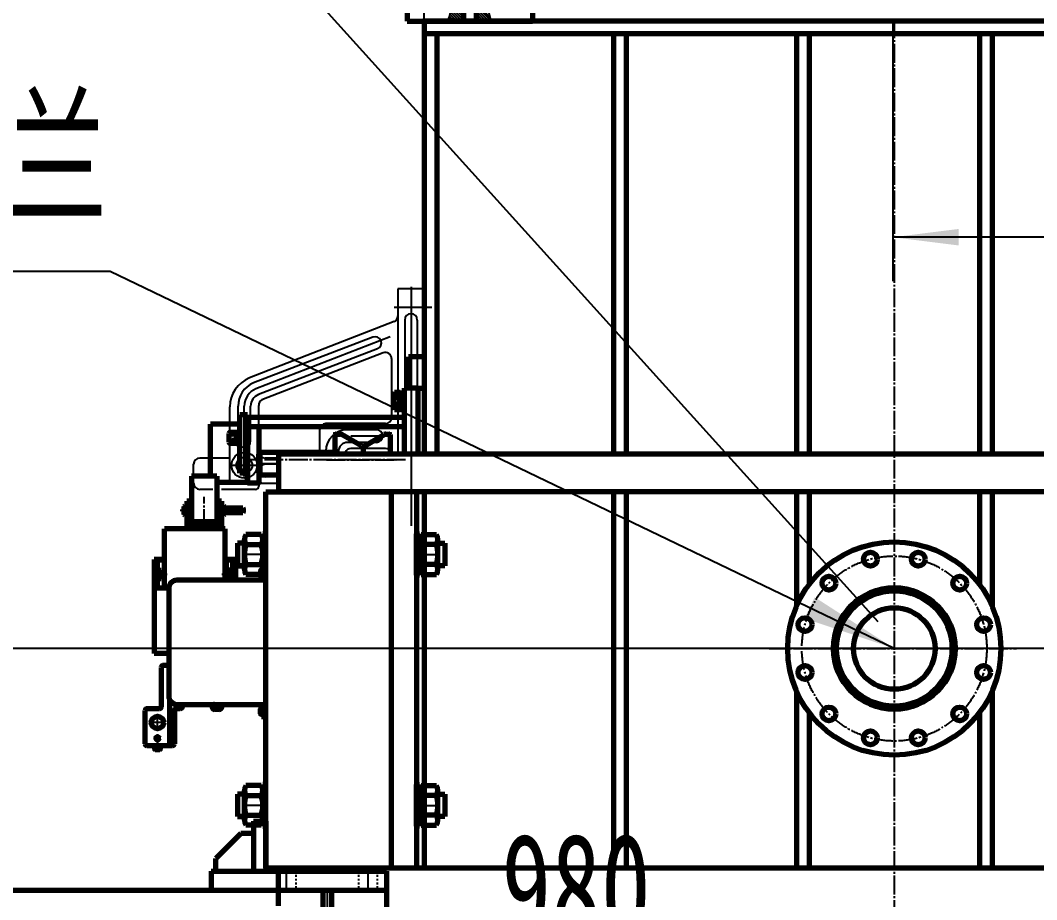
# Model space of a CAD drawing. Header units: millimetres. Extents: x -14850 to 14850, y -10500 to 10500.
# Drawn here: x 6866 to 8488, y 2326 to 3728 of the extents above; entities that cross this region are included whole.
import ezdxf

# ---------------------------------------------------------------- set-up
doc = ezdxf.new("R2010")
doc.units = ezdxf.units.MM
for name, pattern in [('EB_DASH', [6, 3, -3]), ('EB_DASHDOT', [39, 30, -3, 3, -3]), ('EB_DASHDOTDOT', [45, 30, -3, 3, -3, 3, -3])]:
    doc.linetypes.add(name, pattern=pattern)
for name, color, linetype, lineweight in [('CAXA0', 7, 'Continuous', 70), ('CAXA1', 1, 'EB_DASHDOT', 25), ('CAXA2', 6, 'EB_DASH', 25), ('CAXA3', 7, 'Continuous', 25), ('CAXA4', 3, 'Continuous', 25), ('CAXA5', 4, 'Continuous', 25)]:
    doc.layers.add(name, color=color, linetype=linetype, lineweight=lineweight)
doc.styles.add('标准', font='', dxfattribs={"width": 0.667})
doc.styles.get('标准').set_extended_font_data('NSimSun')
doc.dimstyles.new('标准', dxfattribs={"dimscale": 50, "dimtxt": 3.5, "dimasz": 3, "dimexe": 2, "dimexo": 0, "dimtad": 1, "dimdec": 1, "dimzin": 12, "dimdsep": 46, "dimtxsty": '标准', "dimcen": 0, "dimdle": 4, "dimaunit": 1, "dimazin": 2, "dimtfac": 1, "dimtdec": 3, "dimtmove": 0, "dimatfit": 3, "dimfxl": 0, "dimtolj": 1, "dimtzin": 0, "dimarcsym": 0})

# ---------------------------------------------------------------- blocks, each defined once
blk = doc.blocks.new('CAXBLOCK472', base_point=(7472.5, 3121.7))
at = {"layer": 'CAXA0'}
for p, q in [((7472.5, 3109.1), (7472.5, 3134.3)), ((7472.5, 3134.3), (7475.7, 3134.3)), ((7475.7, 3109.1), (7475.7, 3134.3)), ((7472.5, 3122.5), (7472.9, 3122.4)), ((7472.5, 3120.9), (7475.7, 3120)), ((7472.9, 3122.4), (7475.7, 3121.7)), ((7472.5, 3109.1), (7475.7, 3109.1))]:
    blk.add_line(p, q, dxfattribs=at)
at = {"layer": 'CAXA1', "linetype": 'EB_DASHDOT', "lineweight": 25}
blk.add_line((7469.5, 3121.7), (7478.7, 3121.7), dxfattribs=at)
blk = doc.blocks.new('CAXBLOCK478', base_point=(7498.2, 2876.7))
at = {"layer": 'CAXA0'}
for p, q in [((7498.2, 2843.7), (7498.2, 2909.7)), ((7498.2, 2909.7), (7503.2, 2909.7)), ((7503.2, 2909.7), (7503.2, 2843.7)), ((7503.2, 2843.7), (7498.2, 2843.7))]:
    blk.add_line(p, q, dxfattribs=at)
at = {"layer": 'CAXA1', "color": 1, "linetype": 'EB_DASHDOT', "lineweight": 25}
blk.add_line((7495.2, 2876.7), (7506.2, 2876.7), dxfattribs=at)
blk = doc.blocks.new('CAXBLOCK479', base_point=(7503.2, 2876.7))
at = {"layer": 'CAXA0'}
for p, q in [((7505.6, 2908.4), (7530.2, 2908.4)), ((7503.2, 2852.9), (7503.2, 2900.5)), ((7530.2, 2892.5), (7505.6, 2892.5)), ((7532.6, 2852.9), (7532.6, 2900.5)), ((7530.2, 2860.8), (7505.6, 2860.8)), ((7505.6, 2844.9), (7530.2, 2844.9))]:
    blk.add_line(p, q, dxfattribs=at)
for centre, radius, start, end in [((7517.6, 2900.5), 14.4, 146.5315, 213.4685), ((7518.2, 2900.5), 14.4, 326.5315, 33.4685), ((7557.2, 2876.7), 54, 162.9012, 197.0988), ((7478.6, 2876.7), 54, 342.9012, 17.0988), ((7517.6, 2852.9), 14.4, 146.5315, 213.4685), ((7518.2, 2852.9), 14.4, 326.5315, 33.4685)]:
    blk.add_arc(centre, radius, start, end, dxfattribs=at)
at = {"layer": 'CAXA1', "linetype": 'EB_DASHDOT', "lineweight": 25}
blk.add_line((7500.8, 2876.7), (7535.6, 2876.7), dxfattribs=at)
blk = doc.blocks.new('CAXBLOCK482', base_point=(7139.6, 2965.1))
at = {"layer": 'CAXA0'}
for p, q in [((7139.6, 3001.6), (7139.6, 2928.6)), ((7179.6, 3001.6), (7139.6, 3001.6)), ((7179.6, 3001.6), (7179.6, 2928.6)), ((7179.6, 2928.6), (7139.6, 2928.6))]:
    blk.add_line(p, q, dxfattribs=at)
blk = doc.blocks.new('CAXBLOCK483', base_point=(7089.6, 2844.6))
at = {"layer": 'CAXA0'}
for p, q in [((7087.2, 2845), (7089, 2844.7)), ((7087.2, 2844.3), (7089, 2844.6)), ((7087.4, 2845), (7087.4, 2844.3)), ((7089, 2845.2), (7088.1, 2844.9)), ((7089, 2844.1), (7088.1, 2844.4)), ((7089, 2845.2), (7089.4, 2846.2)), ((7089.5, 2845.2), (7089, 2844.7)), ((7089.3, 2845), (7089, 2845.2)), ((7089, 2844.7), (7089, 2844.6)), ((7089.5, 2844.1), (7089, 2844.6)), ((7089.3, 2844.3), (7089, 2844.1)), ((7089, 2844.1), (7089.4, 2843.1)), ((7089.2, 2847.1), (7089.5, 2845.2)), ((7089.2, 2842.2), (7089.5, 2844.1)), ((7090, 2846.8), (7089.3, 2846.8)), ((7089.3, 2842.4), (7090, 2842.4)), ((7089.7, 2845.2), (7089.5, 2845.2)), ((7089.5, 2844.1), (7089.7, 2844.1)), ((7090, 2847.1), (7089.7, 2845.2)), ((7090.2, 2844.7), (7089.7, 2845.2)), ((7089.7, 2844.1), (7090.2, 2844.6)), ((7090, 2842.2), (7089.7, 2844.1)), ((7090.2, 2845.2), (7089.8, 2846.2)), ((7090.2, 2844.1), (7089.8, 2843.1)), ((7090.2, 2845.2), (7089.9, 2845)), ((7089.9, 2844.3), (7090.2, 2844.1)), ((7090.2, 2845.2), (7091.1, 2844.9)), ((7092, 2845), (7090.2, 2844.7)), ((7090.2, 2844.6), (7090.2, 2844.7)), ((7092, 2844.3), (7090.2, 2844.6)), ((7090.2, 2844.1), (7091.1, 2844.4)), ((7091.8, 2845), (7091.8, 2844.3))]:
    blk.add_line(p, q, dxfattribs=at)
for start, end in [(90, 270), (270, 90)]:
    blk.add_arc((7089.6, 2844.6), 3.45, start, end, dxfattribs=at)
at = {"layer": 'CAXA1'}
for p, q in [((7096.1, 2844.6), (7083.2, 2844.6)), ((7089.6, 2838.2), (7089.6, 2851.1))]:
    blk.add_line(p, q, dxfattribs=at)
blk = doc.blocks.new('CAXBLOCK484', base_point=(7199.6, 2844.6))
at = {"layer": 'CAXA0'}
for p, q in [((7197.2, 2845), (7199, 2844.7)), ((7197.2, 2844.3), (7199, 2844.6)), ((7197.4, 2845), (7197.4, 2844.3)), ((7199, 2845.2), (7198.1, 2844.9)), ((7199, 2844.1), (7198.1, 2844.4)), ((7199, 2845.2), (7199.4, 2846.2)), ((7199.5, 2845.2), (7199, 2844.7)), ((7199.3, 2845), (7199, 2845.2)), ((7199, 2844.7), (7199, 2844.6)), ((7199.5, 2844.1), (7199, 2844.6)), ((7199.3, 2844.3), (7199, 2844.1)), ((7199, 2844.1), (7199.4, 2843.1)), ((7199.2, 2847.1), (7199.5, 2845.2)), ((7199.2, 2842.2), (7199.5, 2844.1)), ((7200, 2846.8), (7199.3, 2846.8)), ((7199.3, 2842.4), (7200, 2842.4)), ((7199.7, 2845.2), (7199.5, 2845.2)), ((7199.5, 2844.1), (7199.7, 2844.1)), ((7200, 2847.1), (7199.7, 2845.2)), ((7200.2, 2844.7), (7199.7, 2845.2)), ((7199.7, 2844.1), (7200.2, 2844.6)), ((7200, 2842.2), (7199.7, 2844.1)), ((7200.2, 2845.2), (7199.8, 2846.2)), ((7200.2, 2844.1), (7199.8, 2843.1)), ((7200.2, 2845.2), (7199.9, 2845)), ((7199.9, 2844.3), (7200.2, 2844.1)), ((7200.2, 2845.2), (7201.1, 2844.9)), ((7202, 2845), (7200.2, 2844.7)), ((7200.2, 2844.6), (7200.2, 2844.7)), ((7202, 2844.3), (7200.2, 2844.6)), ((7200.2, 2844.1), (7201.1, 2844.4)), ((7201.8, 2845), (7201.8, 2844.3))]:
    blk.add_line(p, q, dxfattribs=at)
for start, end in [(90, 270), (270, 90)]:
    blk.add_arc((7199.6, 2844.6), 3.45, start, end, dxfattribs=at)
at = {"layer": 'CAXA1'}
for p, q in [((7206.1, 2844.6), (7193.2, 2844.6)), ((7199.6, 2838.2), (7199.6, 2851.1))]:
    blk.add_line(p, q, dxfattribs=at)
blk = doc.blocks.new('CAXBLOCK485', base_point=(7211.1, 3062.6))
at = {"layer": 'CAXA0'}
for p, q in [((7211.1, 3053.4), (7211.1, 3071.8)), ((7211.1, 3071.8), (7214.2, 3071.8)), ((7214.2, 3053.4), (7214.2, 3071.8)), ((7211.1, 3063.4), (7211.5, 3063.3)), ((7211.1, 3061.8), (7214.2, 3061)), ((7211.1, 3053.4), (7214.2, 3053.4)), ((7211.5, 3063.3), (7214.2, 3062.6))]:
    blk.add_line(p, q, dxfattribs=at)
at = {"layer": 'CAXA1', "linetype": 'EB_DASHDOT', "lineweight": 25}
blk.add_line((7208.1, 3062.6), (7217.2, 3062.6), dxfattribs=at)
blk = doc.blocks.new('*D507')
at = {"layer": 'CAXA4', "linetype": 'Continuous', "lineweight": 25}
for points in [[(7510.7, 3984.9), (7660.7, 3966.1), (7660.7, 4003.6)], [(9010.7, 3984.9), (8860.7, 3966.1), (8860.7, 4003.6)]]:
    blk.add_hatch(color=0, dxfattribs=at).paths.add_polyline_path(points, flags=0)
at = {"layer": 'CAXA4', "color": 0, "linetype": 'Continuous', "lineweight": 25}
for p, q in [((7510.7, 3726.7), (7510.7, 4084.9)), ((9010.7, 3726.7), (9010.7, 4084.9)), ((7510.7, 3984.9), (9010.7, 3984.9))]:
    blk.add_line(p, q, dxfattribs=at)
at = {"layer": 'CAXA4', "color": 0, "linetype": 'Continuous', "lineweight": 25, "insert": (8074.5, 4255.9), "char_height": 175, "attachment_point": 1, "style": '标准'}
blk.add_mtext('\\fNSimSun|b0|i0|p34;1500', dxfattribs=at)
blk = doc.blocks.new('CAXBLOCK612')
at = {"layer": 'CAXA0', "color": 0, "linetype": 'Continuous', "lineweight": 25}
for p, q in [((7573.2, 3729.2), (7554.1, 3748.3)), ((7573.2, 3733.5), (7554.7, 3751.9)), ((7573.2, 3737.7), (7555.3, 3755.5)), ((7573.2, 3741.9), (7558.4, 3756.7)), ((7573.2, 3746.2), (7562.7, 3756.7)), ((7573.2, 3750.4), (7566.9, 3756.7)), ((7573.2, 3754.7), (7571.2, 3756.7)), ((7615, 3734), (7593.6, 3755.5)), ((7616.5, 3728.3), (7593.6, 3751.2)), ((7613.9, 3726.7), (7593.6, 3747)), ((7613.9, 3739.4), (7596.6, 3756.7)), ((7612.9, 3744.6), (7600.9, 3756.7)), ((7612, 3749.8), (7605.1, 3756.7)), ((7611.4, 3754.7), (7609.4, 3756.7)), ((7554.5, 3726.7), (7549.6, 3731.6)), ((7558.8, 3726.7), (7550.7, 3734.8)), ((7563, 3726.7), (7551.6, 3738.1)), ((7567.2, 3726.7), (7552.5, 3741.4)), ((7571.5, 3726.7), (7553.3, 3744.9)), ((7609.7, 3726.7), (7593.6, 3742.8)), ((7605.4, 3726.7), (7593.6, 3738.5)), ((7601.2, 3726.7), (7593.6, 3734.3)), ((7596.9, 3726.7), (7593.6, 3730)), ((7550.3, 3726.7), (7548.6, 3728.4))]:
    blk.add_line(p, q, dxfattribs=at)
blk = doc.blocks.new('CAXBLOCK594', base_point=(9265.4, 3283.9))
at = {"layer": 'CAXA0'}
for p, q in [((7483.4, 3776.7), (7483.4, 3726.7)), ((7683.4, 3776.7), (7683.4, 3726.7)), ((7573.2, 3756.7), (7573.2, 3726.7)), ((7593.6, 3756.7), (7593.6, 3726.7)), ((7483.4, 3726.7), (7683.4, 3726.7)), ((7483.4, 3726.7), (7508.4, 3726.7)), ((7523.6, 3726.7), (7508.4, 3726.7))]:
    blk.add_line(p, q, dxfattribs=at)
at = {"layer": 'CAXA3'}
for p, q in [((7571.4, 3756.7), (7571.4, 3726.7)), ((7595.4, 3756.7), (7595.4, 3726.7))]:
    blk.add_line(p, q, dxfattribs=at)
for points, knots in [([(7557, 3776.7), (7557, 3772.2), (7556.1, 3755.2), (7552.3, 3738.4), (7548, 3726.7)], [0, 0, 0, 0, 13.499986, 51.05377, 51.05377, 51.05377, 51.05377]), ([(7609.7, 3776.7), (7609.8, 3772.2), (7610.7, 3755.4), (7613.7, 3738.6), (7616.9, 3726.7)], [0, 0, 0, 0, 13.491383, 50.634023, 50.634023, 50.634023, 50.634023])]:
    blk.add_open_spline(points, degree=3, knots=knots, dxfattribs=at)
at = {"layer": 'CAXA5'}
blk.add_blockref('CAXBLOCK612', (0, 0), dxfattribs=at)
blk = doc.blocks.new('*D660')
at = {"layer": 'CAXA4', "linetype": 'Continuous', "lineweight": 25}
for points in [[(8258.4, 3382.4), (8363.4, 3395.6), (8363.4, 3369.3)], [(9593.4, 3382.4), (9488.4, 3395.6), (9488.4, 3369.3)]]:
    blk.add_hatch(color=0, dxfattribs=at).paths.add_polyline_path(points, flags=0)
at = {"layer": 'CAXA4', "color": 0, "linetype": 'Continuous', "lineweight": 25}
for p, q in [((9593.4, 4148), (9593.4, 3312.4)), ((8258.4, 3729.7), (8258.4, 3312.4)), ((9593.4, 3382.4), (8258.4, 3382.4))]:
    blk.add_line(p, q, dxfattribs=at)
at = {"layer": 'CAXA4', "color": 0, "linetype": 'Continuous', "lineweight": 25, "insert": (8795.6, 3572.1), "char_height": 122.5, "attachment_point": 1, "style": '标准'}
blk.add_mtext('\\fNSimSun|b0|i0|p34;1335', dxfattribs=at)
blk = doc.blocks.new('*D741')
at = {"layer": 'CAXA4', "linetype": 'Continuous', "lineweight": 25}
blk.add_hatch(color=0, dxfattribs=at).paths.add_polyline_path([(8260.7, 2726.7), (8133.6, 2808.5), (8117.4, 2774.7)], flags=0)
at = {"layer": 'CAXA4', "color": 0, "linetype": 'Continuous', "lineweight": 25}
for p, q in [((7009.4, 3327.7), (6359.6, 3327.7)), ((8260.7, 2726.7), (7009.4, 3327.7))]:
    blk.add_line(p, q, dxfattribs=at)
at = {"layer": 'CAXA4', "color": 0, "linetype": 'Continuous', "lineweight": 25, "insert": (6368.3, 3598.7), "char_height": 175, "attachment_point": 1, "style": '标准'}
blk.add_mtext('\\fNSimSun|b0|i0|p34;进料法兰', dxfattribs=at)
blk = doc.blocks.new('*D787')
at = {"layer": 'CAXA4', "linetype": 'Continuous', "lineweight": 25}
for points in [[(10880.4, 3726.7), (10861.6, 3576.7), (10899.1, 3576.7)], [(10880.4, 1726.7), (10861.6, 1876.7), (10899.1, 1876.7)]]:
    blk.add_hatch(color=0, dxfattribs=at).paths.add_polyline_path(points, flags=0)
at = {"layer": 'CAXA4', "color": 0, "linetype": 'Continuous', "lineweight": 25}
for p, q in [((7510.7, 3726.7), (10980.4, 3726.7)), ((10880.4, 3726.7), (10880.4, 1726.7)), ((7510.7, 1726.7), (10980.4, 1726.7))]:
    blk.add_line(p, q, dxfattribs=at)
at = {"layer": 'CAXA4', "color": 0, "linetype": 'Continuous', "lineweight": 25, "insert": (10609.4, 2540.5), "char_height": 175, "attachment_point": 1, "rotation": 90, "style": '标准'}
blk.add_mtext('\\fNSimSun|b0|i0|p34;2000', dxfattribs=at)
blk = doc.blocks.new('CAXBLOCK752', base_point=(7498.2, 2476.7))
at = {"layer": 'CAXA0'}
for p, q in [((7498.2, 2443.7), (7498.2, 2509.7)), ((7498.2, 2509.7), (7503.2, 2509.7)), ((7503.2, 2509.7), (7503.2, 2443.7)), ((7503.2, 2443.7), (7498.2, 2443.7))]:
    blk.add_line(p, q, dxfattribs=at)
at = {"layer": 'CAXA1', "color": 1, "linetype": 'EB_DASHDOT', "lineweight": 25}
blk.add_line((7495.2, 2476.7), (7506.2, 2476.7), dxfattribs=at)
blk = doc.blocks.new('CAXBLOCK753', base_point=(7503.2, 2476.7))
at = {"layer": 'CAXA0'}
for p, q in [((7503.2, 2452.9), (7503.2, 2500.5)), ((7505.6, 2508.4), (7530.2, 2508.4)), ((7532.6, 2452.9), (7532.6, 2500.5)), ((7530.2, 2492.5), (7505.6, 2492.5)), ((7530.2, 2460.8), (7505.6, 2460.8)), ((7505.6, 2444.9), (7530.2, 2444.9))]:
    blk.add_line(p, q, dxfattribs=at)
for centre, radius, start, end in [((7517.6, 2500.5), 14.4, 146.5315, 213.4685), ((7518.2, 2500.5), 14.4, 326.5315, 33.4685), ((7557.2, 2476.7), 54, 162.9012, 197.0988), ((7478.6, 2476.7), 54, 342.9012, 17.0988), ((7517.6, 2452.9), 14.4, 146.5315, 213.4685), ((7518.2, 2452.9), 14.4, 326.5315, 33.4685)]:
    blk.add_arc(centre, radius, start, end, dxfattribs=at)
at = {"layer": 'CAXA1', "linetype": 'EB_DASHDOT', "lineweight": 25}
blk.add_line((7500.8, 2476.7), (7535.6, 2476.7), dxfattribs=at)
blk = doc.blocks.new('CAXBLOCK758', base_point=(7258.2, 2476.7))
at = {"layer": 'CAXA0'}
for p, q in [((7253.2, 2509.7), (7253.2, 2443.7)), ((7258.2, 2509.7), (7253.2, 2509.7)), ((7258.2, 2443.7), (7258.2, 2509.7)), ((7253.2, 2443.7), (7258.2, 2443.7))]:
    blk.add_line(p, q, dxfattribs=at)
at = {"layer": 'CAXA1', "color": 1, "linetype": 'EB_DASHDOT', "lineweight": 25}
blk.add_line((7261.2, 2476.7), (7250.2, 2476.7), dxfattribs=at)
blk = doc.blocks.new('CAXBLOCK759', base_point=(7253.2, 2476.7))
at = {"layer": 'CAXA0'}
for p, q in [((7223.8, 2452.9), (7223.8, 2500.5)), ((7250.8, 2508.4), (7226.2, 2508.4)), ((7253.2, 2452.9), (7253.2, 2500.5)), ((7226.2, 2492.5), (7250.8, 2492.5)), ((7226.2, 2460.8), (7250.8, 2460.8)), ((7250.8, 2444.9), (7226.2, 2444.9))]:
    blk.add_line(p, q, dxfattribs=at)
for centre, radius, start, end in [((7238.2, 2500.5), 14.4, 146.5315, 213.4685), ((7238.8, 2500.5), 14.4, 326.5315, 33.4685), ((7277.8, 2476.7), 54, 162.9012, 197.0988), ((7199.2, 2476.7), 54, 342.9012, 17.0988), ((7238.2, 2452.9), 14.4, 146.5315, 213.4685), ((7238.8, 2452.9), 14.4, 326.5315, 33.4685)]:
    blk.add_arc(centre, radius, start, end, dxfattribs=at)
at = {"layer": 'CAXA1', "linetype": 'EB_DASHDOT', "lineweight": 25}
blk.add_line((7255.6, 2476.7), (7220.8, 2476.7), dxfattribs=at)
blk = doc.blocks.new('*D808')
at = {"layer": 'CAXA4', "linetype": 'Continuous', "lineweight": 25}
for points in [[(7281.8, 2160.9), (7431.8, 2142.2), (7431.8, 2179.7)], [(8260.7, 2160.9), (8110.7, 2142.2), (8110.7, 2179.7)]]:
    blk.add_hatch(color=0, dxfattribs=at).paths.add_polyline_path(points, flags=0)
at = {"layer": 'CAXA4', "color": 0, "linetype": 'Continuous', "lineweight": 25}
for p, q in [((7281.8, 1873.6), (7281.8, 2260.9)), ((8260.7, 1723.7), (8260.7, 2260.9)), ((7281.8, 2160.9), (8260.7, 2160.9))]:
    blk.add_line(p, q, dxfattribs=at)
at = {"layer": 'CAXA4', "color": 0, "linetype": 'Continuous', "lineweight": 25, "insert": (7633.8, 2431.9), "char_height": 175, "attachment_point": 1, "style": '标准'}
blk.add_mtext('\\fNSimSun|b0|i0|p34;980', dxfattribs=at)
blk = doc.blocks.new('*D809')
at = {"layer": 'CAXA4', "linetype": 'Continuous', "lineweight": 25}
for points in [[(6003, 2726.7), (5984.2, 2576.7), (6021.7, 2576.7)], [(6003, 976.7), (5984.2, 1126.7), (6021.7, 1126.7)]]:
    blk.add_hatch(color=0, dxfattribs=at).paths.add_polyline_path(points, flags=0)
at = {"layer": 'CAXA4', "color": 0, "linetype": 'Continuous', "lineweight": 25}
for p, q in [((9013.7, 2726.7), (5903, 2726.7)), ((6003, 2726.7), (6003, 976.7)), ((9030.7, 976.7), (5903, 976.7))]:
    blk.add_line(p, q, dxfattribs=at)
at = {"layer": 'CAXA4', "color": 0, "linetype": 'Continuous', "lineweight": 25, "insert": (5732, 1665.5), "char_height": 175, "attachment_point": 1, "rotation": 90, "style": '标准'}
blk.add_mtext('\\fNSimSun|b0|i0|p34;1750', dxfattribs=at)
blk = doc.blocks.new('CAXBLOCK772', base_point=(6960.7, 1916.7))
at = {"layer": 'CAXA0'}
for p, q in [((7238.2, 2451.7), (7258.2, 2451.7)), ((7238.2, 2451.7), (7238.2, 2371.7)), ((7258.2, 2451.7), (7258.2, 2371.7)), ((7218.2, 2431.7), (7178.2, 2391.7)), ((7238.2, 2431.7), (7218.2, 2431.7)), ((7178.2, 2371.7), (7178.2, 2391.7)), ((7170.7, 2371.7), (7450.7, 2371.7)), ((7170.7, 2371.7), (7170.7, 2341.7)), ((7450.7, 2371.7), (7450.7, 2301.7)), ((6760.7, 2341.7), (7450.7, 2341.7)), ((7348.7, 2341.7), (7348.7, 2246.7)), ((7362.7, 2341.7), (7362.7, 2246.7))]:
    blk.add_line(p, q, dxfattribs=at)
at = {"layer": 'CAXA0', "color": 6, "linetype": 'EB_DASHDOTDOT', "lineweight": 25}
blk.add_line((7258.2, 2376.7), (7450.7, 2376.7), dxfattribs=at)
at = {"layer": 'CAXA1', "linetype": 'EB_DASHDOT', "lineweight": 25}
for p, q in [((7290.7, 2374.7), (7290.7, 2338.7)), ((7420.7, 2374.7), (7420.7, 2338.7)), ((7355.7, 2344.7), (7355.7, 2243.7))]:
    blk.add_line(p, q, dxfattribs=at)
at = {"layer": 'CAXA2', "color": 6, "linetype": 'EB_DASH', "lineweight": 25}
for p, q in [((7275.7, 2371.7), (7275.7, 2341.7)), ((7305.7, 2371.7), (7305.7, 2341.7)), ((7405.7, 2371.7), (7405.7, 2341.7)), ((7435.7, 2371.7), (7435.7, 2341.7))]:
    blk.add_line(p, q, dxfattribs=at)
blk = doc.blocks.new('*D842')
at = {"layer": 'CAXA4', "linetype": 'Continuous', "lineweight": 25}
for points in [[(14044.2, 6906.7), (14025.4, 6756.7), (14062.9, 6756.7)], [(14044.2, 976.7), (14025.4, 1126.7), (14062.9, 1126.7)]]:
    blk.add_hatch(color=0, dxfattribs=at).paths.add_polyline_path(points, flags=0)
at = {"layer": 'CAXA4', "color": 0, "linetype": 'Continuous', "lineweight": 25}
for p, q in [((8705.6, 6906.7), (14144.2, 6906.7)), ((14044.2, 6906.7), (14044.2, 976.7)), ((7255.7, 976.7), (14144.2, 976.7))]:
    blk.add_line(p, q, dxfattribs=at)
at = {"layer": 'CAXA4', "color": 0, "linetype": 'Continuous', "lineweight": 25, "insert": (13773.2, 3755.5), "char_height": 175, "attachment_point": 1, "rotation": 90, "style": '标准'}
blk.add_mtext('\\fNSimSun|b0|i0|p34;5930', dxfattribs=at)

msp = doc.modelspace()

# ---------------------------------------------------------------- linework, layer by layer
at = {"layer": 'CAXA0'}
for p, q in [((9008.38, 3726.67), (7508.38, 3726.67)), ((7510.69, 3726.67), (7510.69, 3036.67)), ((9010.69, 3726.67), (7510.69, 3726.67)), ((9010.69, 3706.67), (7510.69, 3706.67)), ((7530.69, 3706.67), (7530.69, 3036.67)), ((7812.69, 3706.67), (7812.69, 3036.67)), ((7832.69, 3706.67), (7832.69, 3036.67)), ((8104.69, 3706.67), (8104.69, 3036.67)), ((8124.69, 3706.67), (8124.69, 3036.67)), ((8396.69, 3706.67), (8396.69, 3036.67)), ((8416.69, 3706.67), (8416.69, 3036.67)), ((7485.67, 3191.71), (7485.67, 3141.71)), ((7510.67, 3191.71), (7485.67, 3191.71)), ((7462.47, 3111.32), (7462.47, 3132.1)), ((7463.49, 3135.57), (7472.47, 3135.57)), ((7472.47, 3107.86), (7472.47, 3135.57)), ((7472.47, 3113.71), (7472.47, 3129.71)), ((7478.67, 3136.71), (7475.67, 3136.71)), ((7475.67, 3136.71), (7475.67, 3106.71)), ((7500.67, 3141.71), (7478.67, 3141.71)), ((7478.67, 3141.71), (7478.67, 3036.67)), ((7478.67, 3106.71), (7478.67, 3136.71)), ((7478.67, 3113.71), (7478.67, 3129.71)), ((7500.67, 3141.71), (7510.67, 3141.71)), ((7500.67, 3141.71), (7500.67, 3092.71)), ((7500.67, 3141.71), (7500.67, 3036.67)), ((7463.49, 3128.64), (7472.47, 3128.64)), ((7463.49, 3114.78), (7472.47, 3114.78)), ((7216.67, 3006.34), (7216.67, 3099.11)), ((7228.67, 3099.11), (7216.67, 3099.11)), ((7228.67, 3004.61), (7228.67, 3099.11)), ((7228.67, 2991.11), (7228.67, 3099.11)), ((7463.49, 3107.86), (7472.47, 3107.86)), ((7475.67, 3106.71), (7478.67, 3106.71)), ((7216.67, 3084.15), (7169.67, 3084.15)), ((7169.67, 3001.65), (7169.67, 3084.15)), ((7478.67, 3095.21), (7228.67, 3095.21)), ((7228.67, 3095.21), (7228.67, 2990.21)), ((7199.5, 3055.52), (7199.5, 3069.7)), ((7201.27, 3071.48), (7211.07, 3071.48)), ((7211.07, 3071.48), (7211.07, 3053.75)), ((7214.17, 3074.61), (7214.17, 3050.61)), ((7216.67, 3074.61), (7214.17, 3074.61)), ((7216.67, 3050.61), (7216.67, 3074.61)), ((7478.67, 3080.21), (7228.67, 3080.21)), ((7246.67, 3080.21), (7246.67, 2990.21)), ((7211.07, 3053.75), (7201.27, 3053.75)), ((7214.17, 3050.61), (7216.67, 3050.61)), ((7413.21, 3049.25), (7413.21, 3036.67)), ((7248.17, 3035.71), (7246.67, 3035.71)), ((7248.17, 3039.71), (7368.21, 3039.71)), ((9243.19, 3036.67), (7278.19, 3036.67)), ((7278.19, 3036.67), (7278.19, 2976.67)), ((7228.67, 3009.22), (7216.67, 3009.22)), ((7228.67, 3006.34), (7216.67, 3006.34)), ((7248.17, 3007.71), (7246.67, 3007.71)), ((7248.17, 3003.71), (7278.17, 3003.71)), ((7228.67, 2991.11), (7179.6, 2991.11)), ((7246.67, 2990.21), (7228.67, 2990.21)), ((7258.19, 2976.67), (7458.19, 2976.67)), ((7258.19, 2376.67), (7258.19, 2976.67)), ((9243.19, 2976.67), (7278.19, 2976.67)), ((7458.17, 2976.71), (7458.17, 2376.71)), ((7458.19, 2976.67), (7458.19, 2376.67)), ((7498.19, 2976.67), (7498.19, 2376.67)), ((7510.69, 2976.67), (7510.69, 2376.67)), ((7812.69, 2976.67), (7812.69, 2376.67)), ((7832.69, 2976.67), (7832.69, 2376.67)), ((8104.69, 2976.67), (8104.69, 2794.23)), ((8124.69, 2976.67), (8124.69, 2828.67)), ((8396.69, 2976.67), (8396.69, 2828.67)), ((8416.69, 2976.67), (8416.69, 2794.23)), ((7128.6, 2954.15), (7127.6, 2953.15)), ((7127.6, 2940.15), (7127.6, 2953.15)), ((7130.6, 2954.15), (7128.6, 2954.15)), ((7128.6, 2954.15), (7128.6, 2939.15)), ((7130.6, 2939.15), (7130.6, 2954.15)), ((7130.6, 2953.15), (7131.1, 2953.15)), ((7132.1, 2961.65), (7132.1, 2917.65)), ((7137.1, 2961.65), (7132.1, 2961.65)), ((7132.1, 2939.15), (7132.1, 2954.15)), ((7137.1, 2926.65), (7137.1, 2961.65)), ((7139.6, 2954.15), (7137.1, 2954.15)), ((7182.1, 2954.15), (7179.6, 2954.15)), ((7182.1, 2926.65), (7182.1, 2961.65)), ((7187.1, 2961.65), (7182.1, 2961.65)), ((7187.1, 2961.65), (7187.1, 2917.65)), ((7187.1, 2939.15), (7187.1, 2954.15)), ((7188.6, 2953.15), (7188.1, 2953.15)), ((7190.6, 2954.15), (7188.6, 2954.15)), ((7188.6, 2939.15), (7188.6, 2954.15)), ((7190.6, 2954.15), (7190.6, 2939.15)), ((7190.6, 2954.15), (7191.6, 2953.15)), ((7191.6, 2940.15), (7191.6, 2953.15)), ((7127.6, 2940.15), (7128.6, 2939.15)), ((7130.6, 2939.15), (7128.6, 2939.15)), ((7130.6, 2940.15), (7131.1, 2940.15)), ((7139.6, 2939.15), (7137.1, 2939.15)), ((7182.1, 2939.15), (7179.6, 2939.15)), ((7188.6, 2940.15), (7188.1, 2940.15)), ((7190.6, 2939.15), (7188.6, 2939.15)), ((7191.6, 2940.15), (7190.6, 2939.15)), ((7191.6, 2950.82), (7221.1, 2950.82)), ((7221.1, 2942.82), (7191.6, 2942.82)), ((7221.1, 2950.82), (7221.1, 2942.82)), ((7221.1, 2950.82), (7222.1, 2949.82)), ((7222.1, 2943.82), (7221.1, 2942.82)), ((7222.1, 2949.82), (7222.1, 2943.82)), ((7187.1, 2926.65), (7132.1, 2926.65)), ((7096.1, 2822.65), (7096.1, 2917.65)), ((7193.1, 2917.65), (7096.1, 2917.65)), ((7187.1, 2918.65), (7132.1, 2918.65)), ((7193.1, 2835.65), (7193.1, 2917.65)), ((7250.8, 2908.43), (7226.17, 2908.43)), ((7258.19, 2909.67), (7253.19, 2909.67)), ((7253.19, 2909.67), (7253.19, 2851.54)), ((7258.19, 2843.67), (7258.19, 2909.67)), ((7212.57, 2894.67), (7212.57, 2858.67)), ((7223.79, 2894.67), (7212.57, 2894.67)), ((7223.79, 2852.86), (7223.79, 2900.49)), ((7226.17, 2892.55), (7250.8, 2892.55)), ((7253.19, 2852.86), (7253.19, 2900.49)), ((7532.59, 2894.67), (7543.81, 2894.67)), ((7543.81, 2894.67), (7543.81, 2858.67)), ((7079.6, 2868.65), (7079.6, 2718.65)), ((7096.1, 2868.65), (7079.6, 2868.65)), ((7084.6, 2867.65), (7084.6, 2822.65)), ((7096.1, 2867.65), (7084.6, 2867.65)), ((7209.6, 2868.65), (7193.1, 2868.65)), ((7204.6, 2867.65), (7193.1, 2867.65)), ((7194.6, 2868.65), (7194.6, 2835.65)), ((7204.6, 2867.65), (7204.6, 2835.65)), ((7209.6, 2868.65), (7209.6, 2835.65)), ((7212.57, 2858.67), (7223.79, 2858.67)), ((7226.17, 2860.8), (7250.8, 2860.8)), ((7255.14, 2859.15), (7255.14, 2835.65)), ((7258.14, 2859.15), (7255.14, 2859.15)), ((7543.81, 2858.67), (7532.59, 2858.67)), ((7249.44, 2844.92), (7226.17, 2844.92)), ((7249.44, 2850.56), (7249.44, 2842.74)), ((7255.14, 2851.54), (7250.42, 2851.54)), ((7250.42, 2841.76), (7255.14, 2841.76)), ((7255.14, 2841.76), (7255.14, 2851.54)), ((7103.14, 2822.65), (7084.6, 2822.65)), ((7103.14, 2822.65), (7103.14, 2650.65)), ((7255.14, 2835.65), (7116.14, 2835.65)), ((7103.14, 2718.65), (7079.6, 2718.65)), ((7091.14, 2696.65), (7091.14, 2633.65)), ((7103.14, 2699.65), (7094.14, 2699.65)), ((7104.14, 2645.65), (7104.14, 2571.65)), ((8104.69, 2659.12), (8104.69, 2376.67)), ((8416.69, 2659.12), (8416.69, 2376.67)), ((7065.14, 2627.65), (7065.14, 2574.65)), ((7088.14, 2630.65), (7068.14, 2630.65)), ((7112.14, 2627.63), (7112.14, 2574.65)), ((7121.14, 2630.63), (7115.14, 2630.63)), ((7116.14, 2637.65), (7255.14, 2637.65)), ((7183.14, 2629.65), (7176.14, 2629.65)), ((7188.14, 2637.65), (7188.14, 2634.65)), ((7249.44, 2622.74), (7249.44, 2630.56)), ((7250.42, 2631.54), (7255.14, 2631.54)), ((7255.14, 2614.15), (7255.14, 2637.65)), ((7255.14, 2631.54), (7255.14, 2621.76)), ((7255.14, 2621.76), (7250.42, 2621.76)), ((7258.14, 2614.15), (7255.14, 2614.15)), ((7258.14, 2614.15), (7258.14, 2616.65)), ((8124.69, 2624.67), (8124.69, 2376.67)), ((8396.69, 2624.67), (8396.69, 2376.67)), ((7109.14, 2571.65), (7068.14, 2571.65)), ((7090.03, 2571.65), (7080.25, 2571.65)), ((7080.25, 2571.65), (7080.25, 2566.93)), ((7081.23, 2565.95), (7089.05, 2565.95)), ((7090.03, 2566.93), (7090.03, 2571.65)), ((7212.57, 2494.67), (7212.57, 2458.67)), ((7223.79, 2494.67), (7212.57, 2494.67)), ((7532.59, 2494.67), (7543.81, 2494.67)), ((7543.81, 2494.67), (7543.81, 2458.67)), ((7212.57, 2458.67), (7223.79, 2458.67)), ((7543.81, 2458.67), (7532.59, 2458.67)), ((7458.19, 2376.67), (7258.19, 2376.67)), ((9243.19, 2376.67), (7278.19, 2376.67)), ((7278.19, 2316.67), (7278.19, 2376.67))]:
    msp.add_line(p, q, dxfattribs=at)
at = {"layer": 'CAXA0', "color": 7}
for p, q in [((7368.21, 3067.68), (7368.21, 3036.67)), ((7369.21, 3068.68), (7376.87, 3068.68)), ((7410.71, 3049.92), (7379.37, 3068.01)), ((7415.71, 3049.92), (7447.05, 3068.01)), ((7449.55, 3068.68), (7455.21, 3068.68)), ((7456.21, 3067.68), (7456.21, 3036.67)), ((7246.67, 3006.71), (7246.67, 3036.71)), ((7248.17, 3039.71), (7248.17, 3003.71)), ((7248.17, 3039.71), (7248.17, 3036.71))]:
    msp.add_line(p, q, dxfattribs=at)
at = {"layer": 'CAXA0', "linetype": 'Continuous', "lineweight": 70}
for p, q in [((7131.1, 2955.3), (7132.1, 2955.3)), ((7131.1, 2955.3), (7131.1, 2938.34)), ((7132.1, 2955.3), (7132.1, 2938.34)), ((7188.1, 2955.3), (7187.1, 2955.3)), ((7187.1, 2955.3), (7187.1, 2938.34)), ((7188.1, 2955.3), (7188.1, 2938.34)), ((7131.1, 2938.34), (7132.1, 2938.34)), ((7188.1, 2938.34), (7187.1, 2938.34)), ((7258.14, 2659.15), (7258.14, 2804.15))]:
    msp.add_line(p, q, dxfattribs=at)
at = {"layer": 'CAXA0'}
for centre, radius in [((8260.69, 2726.67), 170), ((8222.51, 2869.15), 11), ((8298.86, 2869.15), 11), ((7089.6, 2844.65), 2.5), ((7199.6, 2844.65), 2.5), ((8156.39, 2830.97), 11), ((8364.98, 2830.97), 11), ((8260.69, 2726.67), 97), ((8260.69, 2726.67), 92), ((8260.69, 2726.67), 65), ((8118.21, 2764.85), 11), ((8403.16, 2764.85), 11), ((8118.21, 2688.5), 11), ((8403.16, 2688.5), 11), ((8156.39, 2622.37), 11), ((8364.98, 2622.37), 11), ((7085.14, 2608.65), 10), ((8222.51, 2584.2), 11), ((8298.86, 2584.2), 11), ((7085.14, 2583.65), 2.5)]:
    msp.add_circle(centre, radius, dxfattribs=at)
for centre, radius, start, end in [((7468.85, 3132.1), 6.38, 147.13277, 212.86723), ((7486.47, 3121.71), 24, 163.22135, 196.77865), ((7468.85, 3111.32), 6.38, 147.13277, 212.86723), ((7201.27, 3069.7), 1.77, 90, 180), ((7201.27, 3055.52), 1.77, 180, 270), ((7238.18, 2900.49), 14.4, 146.53152, 213.46848), ((7238.79, 2900.49), 14.4, 326.53152, 33.46848), ((7277.79, 2876.67), 54, 162.90116, 197.09884), ((7199.19, 2876.67), 54, 342.90116, 17.09884), ((7238.18, 2852.86), 14.4, 146.53152, 213.46848), ((7238.79, 2852.86), 14.4, 354.76193, 33.46848), ((7250.42, 2850.56), 0.978, 90, 180), ((7250.42, 2842.74), 0.978, 180, 270), ((7116.14, 2822.65), 13, 90, 180), ((7094.14, 2696.65), 3, 90, 180), ((7116.14, 2650.65), 13, 180, 270), ((7068.14, 2627.65), 3, 90, 180), ((7088.14, 2633.65), 3, 270, 360), ((7115.14, 2627.63), 3, 90, 180), ((7121.14, 2634.63), 4, 270, 49.19605), ((7176.14, 2633.65), 4, 90, 270), ((7183.14, 2634.65), 5, 270, 360), ((7250.42, 2630.56), 0.978, 90, 180), ((7250.42, 2622.74), 0.978, 180, 270), ((7068.14, 2574.65), 3, 180, 270), ((7081.23, 2566.93), 0.978, 180, 270), ((7089.05, 2566.93), 0.978, 270, 0), ((7109.14, 2574.65), 3, 270, 0)]:
    msp.add_arc(centre, radius, start, end, dxfattribs=at)
at = {"layer": 'CAXA0', "color": 7}
for centre, radius, start, end in [((7369.21, 3067.68), 1, 90, 180), ((7376.87, 3063.68), 5, 60, 90), ((7449.55, 3063.68), 5, 90, 120), ((7455.21, 3067.68), 1, 0, 90), ((7413.21, 3054.25), 5, 240, 300)]:
    msp.add_arc(centre, radius, start, end, dxfattribs=at)
at = {"layer": 'CAXA1', "linetype": 'EB_DASHDOT', "lineweight": 25}
for p, q in [((8260.69, 3729.67), (8260.69, 1723.67)), ((7250.9, 3027.36), (7225.56, 3027.36)), ((7245.17, 3021.71), (7278.17, 3021.71)), ((7255.57, 2876.67), (7220.79, 2876.67)), ((9013.69, 2726.67), (7507.69, 2726.67)), ((8060.9, 2726.67), (8455.86, 2726.67)), ((7085.14, 2595.65), (7085.14, 2621.65)), ((7098.14, 2608.65), (7072.14, 2608.65)), ((7090.64, 2583.65), (7079.64, 2583.65)), ((7085.14, 2569.58), (7085.14, 2589.15))]:
    msp.add_line(p, q, dxfattribs=at)
at = {"layer": 'CAXA1', "color": 1, "linetype": 'EB_DASHDOT', "lineweight": 25}
for p, q in [((7472.67, 3121.71), (7481.67, 3121.71)), ((7354.58, 3027.36), (7466.09, 3027.36)), ((7480.86, 3027.36), (7369.35, 3027.36)), ((7261.19, 2876.67), (7250.19, 2876.67))]:
    msp.add_line(p, q, dxfattribs=at)
at = {"layer": 'CAXA1'}
for p, q in [((7402.9, 3027.36), (7222.91, 3027.36)), ((7159.6, 2918.65), (7159.6, 2968.72)), ((7139.6, 2946.65), (7121.32, 2946.65)), ((7139.6, 2946.65), (7123.53, 2946.65)), ((7128.1, 2946.65), (7135.1, 2946.65)), ((7191.1, 2941.65), (7184.1, 2941.65)), ((7089.6, 2855.52), (7089.6, 2834.3)), ((7199.6, 2856.07), (7199.6, 2833.76)), ((7100.43, 2844.65), (7079.57, 2844.65)), ((7208.41, 2844.65), (7187.94, 2844.65)), ((7085.14, 2584.65), (7085.14, 2562.95))]:
    msp.add_line(p, q, dxfattribs=at)
at = {"layer": 'CAXA1', "linetype": 'EB_DASHDOT', "lineweight": 25}
msp.add_circle((8260.69, 2726.67), 147.5, dxfattribs=at)
at = {"layer": 'CAXA2', "color": 6, "linetype": 'Continuous', "lineweight": 25}
for p, q in [((7510.69, 3300.36), (7468.69, 3300.36)), ((7468.69, 3300.36), (7468.69, 3039.36)), ((7489.69, 3303.36), (7489.69, 2922.36)), ((7522.67, 3270.36), (7462.67, 3270.36)), ((7462.48, 3247.82), (7231.7, 3158.09)), ((7479.69, 3250.36), (7479.69, 3039.36)), ((7499.69, 3250.36), (7499.69, 3039.36)), ((7428.51, 3223.06), (7238.5, 3150.07)), ((7456.46, 3223.72), (7242.3, 3140.82)), ((7436.1, 3204.56), (7246.09, 3131.57)), ((7445.06, 3198.13), (7251.61, 3122.92)), ((7458.69, 3188.81), (7458.69, 3095.36)), ((7246.69, 3040.36), (7246.69, 3114.3)), ((7200.69, 2995.36), (7200.69, 3111.84)), ((7213.69, 3057.63), (7213.69, 3113.07)), ((7223.69, 3000.79), (7223.69, 3113.07)), ((7233.69, 3057.63), (7233.69, 3113.07)), ((7448.69, 3085.36), (7353.69, 3085.36)), ((7343.69, 3075.36), (7343.69, 3039.36)), ((7434.62, 3075.36), (7387.69, 3075.36)), ((7451.69, 3065.36), (7393.69, 3065.36)), ((7434.62, 3055.36), (7388.69, 3055.36)), ((7353.69, 3041.36), (7353.69, 3039.36)), ((7373.69, 3040.36), (7373.69, 3039.36)), ((7448.69, 3045.36), (7393.69, 3045.36)), ((7142.69, 2990.36), (7142.69, 3020.36)), ((7200.69, 3030.36), (7152.69, 3030.36)), ((7200.31, 3018.74), (7247.31, 3018.74)), ((7278.19, 3030.36), (7256.69, 3030.36)), ((7278.19, 3020.36), (7257.23, 3020.36)), ((7278.19, 3000.36), (7257.23, 3000.36)), ((7205.69, 2990.36), (7278.19, 2990.36)), ((7173.19, 2980.36), (7152.69, 2980.36)), ((7241.69, 2980.36), (7187.19, 2980.36))]:
    msp.add_line(p, q, dxfattribs=at)
at = {"layer": 'CAXA2'}
for p, q in [((7205.5, 3068.39), (7199.5, 3068.39)), ((7205.5, 3065.5), (7199.5, 3065.5)), ((7205.5, 3068.39), (7208.83, 3062.61)), ((7205.5, 3059.73), (7199.5, 3059.73)), ((7205.5, 3056.84), (7199.5, 3056.84)), ((7205.5, 3056.84), (7208.83, 3062.61)), ((7252.44, 2849.54), (7249.44, 2849.54)), ((7252.44, 2848.1), (7249.44, 2848.1)), ((7252.44, 2845.21), (7249.44, 2845.21)), ((7252.44, 2843.77), (7249.44, 2843.77)), ((7252.44, 2849.54), (7254.11, 2846.65)), ((7252.44, 2843.77), (7254.11, 2846.65)), ((7252.44, 2629.54), (7249.44, 2629.54)), ((7252.44, 2628.1), (7249.44, 2628.1)), ((7252.44, 2629.54), (7254.11, 2626.65)), ((7252.44, 2625.21), (7249.44, 2625.21)), ((7252.44, 2623.77), (7249.44, 2623.77)), ((7252.44, 2623.77), (7254.11, 2626.65)), ((7082.25, 2568.95), (7085.14, 2570.62)), ((7082.25, 2568.95), (7082.25, 2565.95)), ((7083.7, 2568.95), (7083.7, 2565.95)), ((7088.03, 2568.95), (7085.14, 2570.62)), ((7086.58, 2568.95), (7086.58, 2565.95)), ((7088.03, 2568.95), (7088.03, 2565.95))]:
    msp.add_line(p, q, dxfattribs=at)
at = {"layer": 'CAXA2', "color": 6, "linetype": 'Continuous', "lineweight": 25}
for centre, radius in [((7223.81, 3018.74), 20.5), ((7223.69, 3018.74), 12.5)]:
    msp.add_circle(centre, radius, dxfattribs=at)
for centre, radius, start, end in [((7489.69, 3250.36), 10, 0, 180), ((7458.69, 3257.07), 10, 292.31559, 0), ((7432.3, 3213.81), 10, 292.31558, 112.31558), ((7448.69, 3188.81), 10, 0, 111.2452), ((7250.69, 3111.84), 50, 112.31559, 180), ((7253.69, 3113.07), 40, 112.31559, 180), ((7253.69, 3113.07), 30, 112.31559, 180), ((7253.69, 3113.07), 20, 112.31559, 180), ((7256.69, 3114.3), 10, 120.48973, 180), ((7353.69, 3075.36), 10, 90, 180), ((7448.69, 3095.36), 10, 270, 0), ((7387.69, 3041.36), 34, 90, 180), ((7434.62, 3065.36), 10, 270, 90), ((7223.69, 3057.63), 10, 180, 0), ((7388.69, 3040.36), 15, 90, 180), ((7256.69, 3040.36), 10, 180, 270), ((7393.69, 3035.36), 10, 90, 156.42182), ((7448.69, 3035.36), 10, 23.57818, 90), ((7152.69, 3020.36), 10, 90, 180), ((7257.23, 3010.36), 10, 90.00001, 270.00001), ((7152.69, 2990.36), 10, 180, 270), ((7241.69, 2985.36), 5, 270, 0), ((7251.69, 2985.36), 5, 90, 180)]:
    msp.add_arc(centre, radius, start, end, dxfattribs=at)
at = {"layer": 'CAXA2'}
for centre, radius, start, end in [((7202.61, 3066.94), 3.23, 333.43495, 26.56505), ((7194.53, 3062.61), 11.34, 345.25287, 14.74713), ((7202.61, 3058.28), 3.23, 333.43495, 26.56505), ((7251, 2848.82), 1.61, 333.43495, 26.56505), ((7246.96, 2846.65), 5.67, 345.25287, 14.74713), ((7251, 2844.49), 1.61, 333.43495, 26.56505), ((7251, 2628.82), 1.61, 333.43495, 26.56505), ((7246.96, 2626.65), 5.67, 345.25287, 14.74713), ((7251, 2624.49), 1.61, 333.43495, 26.56505), ((7082.98, 2567.51), 1.61, 63.43495, 116.56505), ((7085.14, 2563.47), 5.67, 75.25287, 104.74713), ((7087.31, 2567.51), 1.61, 63.43495, 116.56505)]:
    msp.add_arc(centre, radius, start, end, dxfattribs=at)
at = {"layer": 'CAXA3', "linetype": 'Continuous', "lineweight": 25}
for p, q in [((7223.79, 2891.97), (7212.57, 2891.97)), ((7532.59, 2891.97), (7543.81, 2891.97)), ((7223.79, 2861.37), (7212.57, 2861.37)), ((7532.59, 2861.37), (7543.81, 2861.37)), ((7223.79, 2491.97), (7212.57, 2491.97)), ((7532.59, 2491.97), (7543.81, 2491.97)), ((7223.79, 2461.37), (7212.57, 2461.37)), ((7532.59, 2461.37), (7543.81, 2461.37))]:
    msp.add_line(p, q, dxfattribs=at)
at = {"layer": 'CAXA4'}
msp.add_line((8234.84, 2769.38), (5262.72, 6057.83), dxfattribs=at)

# ---------------------------------------------------------------- block references
at = {"layer": 'CAXA0'}
for name, p in [('CAXBLOCK472', (7472.47, 3121.71)), ('CAXBLOCK485', (7211.07, 3062.61)), ('CAXBLOCK482', (7139.6, 2965.15)), ('CAXBLOCK478', (7498.19, 2876.67)), ('CAXBLOCK479', (7503.19, 2876.67)), ('CAXBLOCK483', (7089.6, 2844.65)), ('CAXBLOCK484', (7199.6, 2844.65)), ('CAXBLOCK759', (7253.19, 2476.67)), ('CAXBLOCK758', (7258.19, 2476.67)), ('CAXBLOCK752', (7498.19, 2476.67)), ('CAXBLOCK753', (7503.19, 2476.67))]:
    msp.add_blockref(name, p, dxfattribs=at)
at = {"layer": 'CAXA0', "linetype": 'Continuous', "lineweight": 70}
msp.add_blockref('CAXBLOCK772', (6960.69, 1916.67), dxfattribs=at)
at = {"layer": 'CAXA2'}
msp.add_blockref('CAXBLOCK594', (9265.37, 3283.86), dxfattribs=at)
at = {"layer": 'CAXA4', "linetype": 'Continuous', "lineweight": 70}
msp.add_blockref('*D741', (0, 0), dxfattribs=at)

# ---------------------------------------------------------------- dimensions: what is measured, and where the dimension line sits
for base, p1, p2, angle, text, picture, middle in [((14044.19, 3941.67), (8705.64, 6906.67), (7255.69, 976.67), 270, '\\fNSimSun;5930', '*D842', (13893.06, 3941.67)), ((10880.35, 2726.67), (7510.69, 3726.67), (7510.69, 1726.67), 270, '\\fNSimSun;2000', '*D787', (10729.23, 2726.67)), ((6002.97, 1851.67), (9013.69, 2726.67), (9030.69, 976.67), 270, '\\fNSimSun;1750', '*D809', (5851.84, 1851.67)), ((7771.26, 2160.95), (7281.83, 1873.59), (8260.69, 1723.67), 180, '\\fNSimSun;980', '*D808', (7771.26, 2312.07))]:
    dim = msp.add_linear_dim(base=base, p1=p1, p2=p2, angle=angle, text=text, dimstyle='标准', dxfattribs=at)
    dim.commit()
    dim.dimension.update_dxf_attribs({"geometry": picture, "text_midpoint": middle})
dim = msp.add_linear_dim(base=(8260.69, 3984.87), p1=(7510.69, 3726.67), p2=(9010.69, 3726.67), text='\\fNSimSun;1500', dimstyle='标准', dxfattribs=at)
dim.commit()
dim.dimension.update_dxf_attribs({"geometry": '*D507', "text_midpoint": (8260.69, 4135.99)})
at = {"layer": 'CAXA4'}
dim = msp.add_linear_dim(base=(8925.88, 3382.44), p1=(9593.38, 4147.95), p2=(8258.38, 3729.67), angle=180, text='\\fNSimSun;1335', dimstyle='标准', dxfattribs=at)
dim.commit()
dim.dimension.update_dxf_attribs({"geometry": '*D660', "text_midpoint": (8925.88, 3488.23)})

doc.saveas('drawing.dxf')
